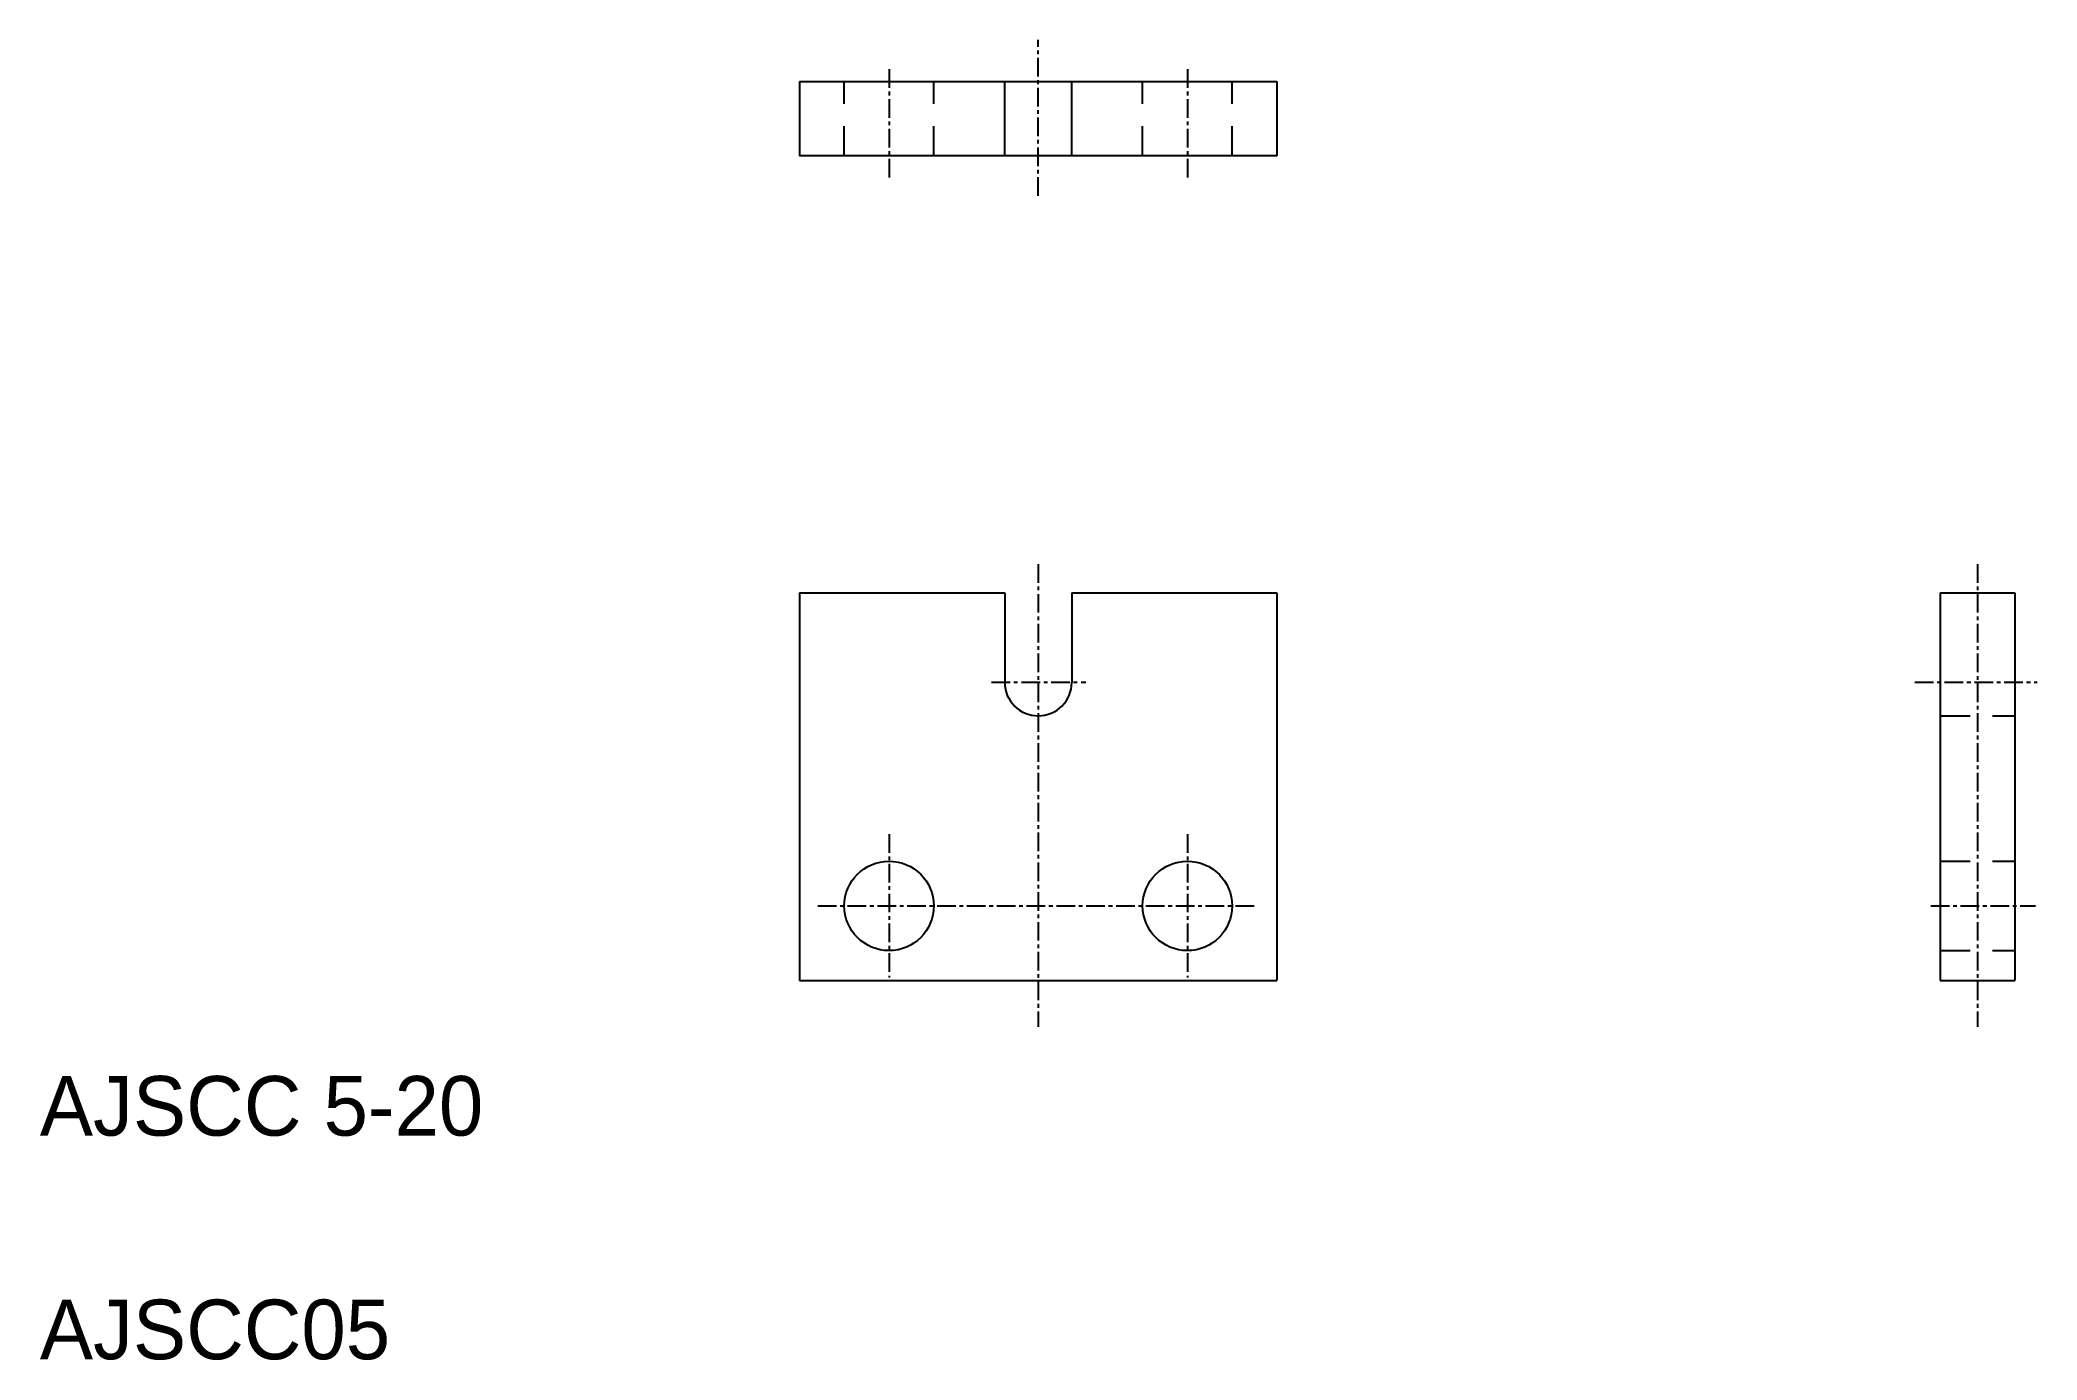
# Model space of a CAD drawing. Extents: x 82 to 216, y 112 to 201.
import ezdxf

# ---------------------------------------------------------------- set-up
doc = ezdxf.new("R2010")
doc.units = 0
doc.linetypes.add('CENTER', pattern=[2, 1.25, -0.25, 0.25, -0.25])
doc.linetypes.add('DASHED', pattern=[3.5, 2, -1.5])
doc.layers.get('0').update_dxf_attribs({"linetype": 'CONTINUOUS'})
doc.layers.add('CENTER', color=1, linetype='CENTER')

msp = doc.modelspace()

# ---------------------------------------------------------------- linework, layer by layer
at = {"color": 7, "linetype": 'CONTINUOUS'}
for p, q in [((132.6, 198), (164.6, 198)), ((132.6, 198), (132.6, 193)), ((146.35, 193), (146.35, 198)), ((150.85, 193), (150.85, 198)), ((164.6, 198), (164.6, 193)), ((164.6, 193), (132.6, 193)), ((132.6, 163.69), (146.35, 163.69)), ((132.6, 163.69), (132.6, 137.69)), ((146.35, 163.69), (146.35, 157.69)), ((150.85, 163.69), (164.6, 163.69)), ((150.85, 163.69), (150.85, 157.69)), ((164.6, 163.69), (164.6, 137.69)), ((209.07, 163.69), (214.07, 163.69)), ((209.07, 163.69), (209.07, 137.69)), ((214.07, 163.69), (214.07, 137.69)), ((132.6, 137.69), (164.6, 137.69)), ((209.07, 137.69), (214.07, 137.69))]:
    msp.add_line(p, q, dxfattribs=at)
at = {"color": 3, "linetype": 'DASHED'}
for p, q in [((135.6, 193), (135.6, 198)), ((141.6, 193), (141.6, 198)), ((155.6, 193), (155.6, 198)), ((161.6, 193), (161.6, 198)), ((209.07, 155.44), (214.07, 155.44)), ((209.07, 145.69), (214.07, 145.69)), ((209.07, 139.69), (214.07, 139.69))]:
    msp.add_line(p, q, dxfattribs=at)
for p, q in [((148.6, 193), (148.6, 193)), ((156.6, 193), (156.6, 193))]:
    msp.add_line(p, q)
at = {"color": 7, "linetype": 'CONTINUOUS'}
for centre in [(138.6, 142.69), (158.6, 142.69)]:
    msp.add_circle(centre, 3, dxfattribs=at)
msp.add_arc((148.6, 157.69), 2.25, 180, 0, dxfattribs=at)
at = {"layer": 'CENTER', "color": 1, "linetype": 'CENTER'}
for p, q in [((148.6, 190.32), (148.6, 200.78)), ((138.6, 198.81), (138.6, 191.56)), ((158.6, 198.81), (158.6, 191.56)), ((148.6, 165.61), (148.6, 134.57)), ((211.57, 165.61), (211.57, 134.57)), ((145.47, 157.69), (151.78, 157.69)), ((207.36, 157.69), (215.56, 157.69)), ((138.6, 147.51), (138.6, 137.88)), ((158.6, 147.51), (158.6, 137.88)), ((133.82, 142.69), (163.15, 142.69)), ((208.43, 142.69), (215.45, 142.69))]:
    msp.add_line(p, q, dxfattribs=at)

# ---------------------------------------------------------------- texts
at = {"color": 7, "linetype": 'CONTINUOUS'}
for s, p in [('AJSCC 5-20', (81.67, 127.28)), ('AJSCC05', (81.67, 112.28))]:
    msp.add_text(s, height=4, dxfattribs=at).set_placement(p)

doc.saveas('drawing.dxf')
